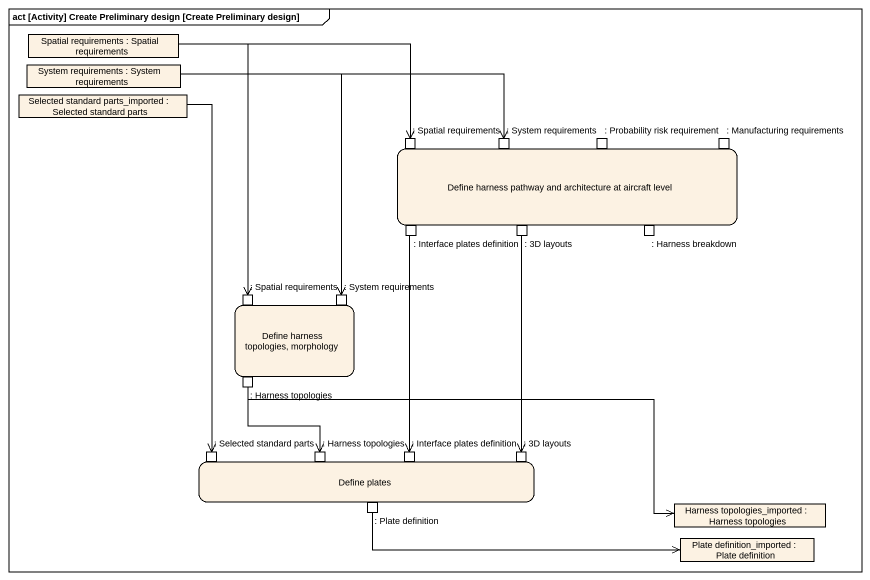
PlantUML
@startuml
mainframe act [Activity] Create Preliminary design [Create Preliminary design]
hide empty description
state "Spatial requirements : Spatial requirements" as Spatial_requirements <<object>>
state "Selected standard parts_imported : Selected standard parts" as Selected_standard_parts <<object>>
state "System requirements : System requirements" as System_requirements <<object>>
state "Define harness pathway and architecture at aircraft level" as Define_harness_pathway_and {
  state ": Spatial requirements" as Spatial_requirements_2 <<inputPin>>
  state ": System requirements" as System_requirements_2 <<inputPin>>
  state ": Probability risk requirement" as Probability_risk_requirement <<inputPin>>
  state ": Manufacturing requirements" as Manufacturing_requirements <<inputPin>>
  state ": Interface plates definition" as Interface_plates_definition <<outputPin>>
  state ": 3D layouts" as p3D_layouts <<outputPin>>
  state ": Harness breakdown" as Harness_breakdown <<outputPin>>
}
state "Define harness topologies, morphology" as Define_harness_topologies {
  state ": Spatial requirements" as Spatial_requirements_3 <<inputPin>>
  state ": System requirements" as System_requirements_3 <<inputPin>>
  state ": Harness topologies" as Harness_topologies <<outputPin>>
}
state "Define plates" as Define_plates {
  state ": Selected standard parts" as Selected_standard_parts_2 <<inputPin>>
  state ": Harness topologies" as Harness_topologies_2 <<inputPin>>
  state ": Interface plates definition" as Interface_plates_definition_2 <<inputPin>>
  state ": 3D layouts" as p3D_layouts_2 <<inputPin>>
  state ": Plate definition" as Plate_definition <<outputPin>>
}
state "Harness topologies_imported : Harness topologies" as Harness_topologies_imported <<object>>
state "Plate definition_imported : Plate definition" as Plate_definition_imported <<object>>
Spatial_requirements -right-> Spatial_requirements_2
Spatial_requirements --> Spatial_requirements_3
Selected_standard_parts --> Selected_standard_parts_2
System_requirements -right-> System_requirements_2
System_requirements --> System_requirements_3
Interface_plates_definition --> Interface_plates_definition_2
p3D_layouts --> p3D_layouts_2
Harness_topologies --> Harness_topologies_2
Harness_topologies -right-> Harness_topologies_imported
Plate_definition -right-> Plate_definition_imported
@enduml
